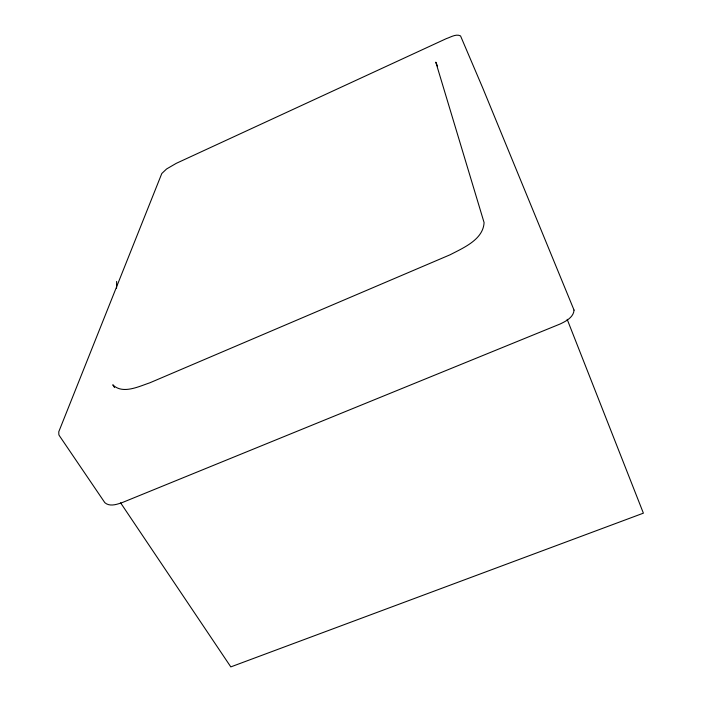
<?xml version="1.0" encoding="UTF-8"?>
<svg xmlns="http://www.w3.org/2000/svg" width="702" height="702" viewBox="0 0 702 702"><rect width="100%" height="100%" fill="white"/><g stroke="black" fill="none" stroke-linecap="round" stroke-linejoin="round"><path stroke-width="1.05" d="M116.637 281.441L116.576 288.206M120.612 502.851L230.809 666.9L643.392 513.162L567.163 319.313M114.549 387.548L112.785 384.793C122.639 394.621 138.733 386.495 149.789 382.827L450.157 254.756C463.311 247.876 483.248 239.584 484.082 222.578L435.793 62.162L437.548 66.163M574.043 310.108C573.552 317.392 565.759 321.367 559.889 324.096L122.876 502.316C117.357 504.264 109.889 507.098 104.844 502.685L59.573 435.995L58.88 434.845L58.757 431.809L161.802 173.508L166.593 168.971L176.237 163.355L446.27 38.654C450.605 37.241 456.151 33.556 460.547 35.925L482.748 87.987L574.043 310.108"/></g></svg>
